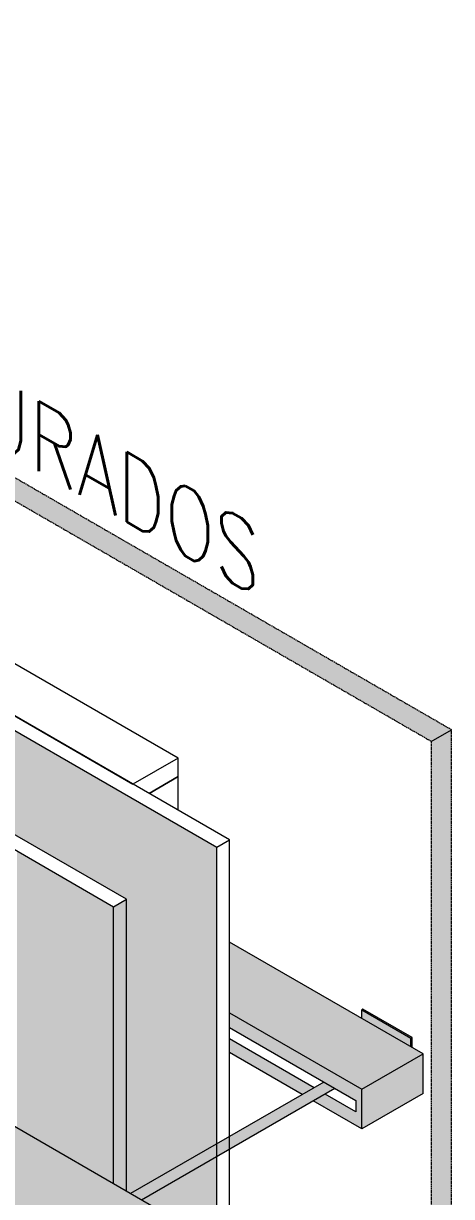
# Model space of a CAD drawing. Extents: x -20676 to 4767, y -817 to 13976.
# Drawn here: x -16425.1 to -16343.8, y 7870.6 to 8093.2 of the extents above; entities that cross this region are included whole.
import ezdxf

# ---------------------------------------------------------------- set-up
doc = ezdxf.new("R2010")
doc.units = 0
doc.linetypes.add('CABLIN', pattern=[0.35, 0.25, -0.1])
doc.layers.get('0').update_dxf_attribs({"lineweight": 13})
for name, color, linetype, lineweight in [('contorno de painel', 7, 'Continuous', 13), ('cotas', 4, 'Continuous', 13), ('Demarcação 1', 252, 'Continuous', 9), ('Demarcação 2', 254, 'Continuous', 9), ('MADEIRA', 3, 'Continuous', 13), ('Perfil Metálico', 224, 'Continuous', 18)]:
    doc.layers.add(name, color=color, linetype=linetype, lineweight=lineweight)
doc.styles.add('COTA330', font='romans.shx', dxfattribs={"width": 0.8})

msp = doc.modelspace()

# ---------------------------------------------------------------- hatches: boundary and pattern name
at = {"layer": 'Demarcação 1'}
h = msp.add_hatch(color=256, dxfattribs=at)
h.paths.add_polyline_path([(-16659.17, 8093.2), (-16681.39, 8093.2), (-16681.39, 8086.27), (-16405.51, 7927), (-16405.51, 7871.57), (-16404.77, 7871.14), (-16388.4, 7880.59), (-16388.4, 7936.87)])
h.paths.add_polyline_path([(-16388.4, 7878.16), (-16402.66, 7869.92), (-16399.99, 7868.38), (-16399.99, 7860.86), (-16401.68, 7859.88), (-16388.4, 7852.22)])
for points in [[(-16576.03, 8093.2), (-16583.71, 8093.2), (-16347.69, 7956.94), (-16343.85, 7959.15)], [(-16343.85, 7959.15), (-16347.69, 7956.94), (-16347.69, 7738.11), (-16343.85, 7740.33)]]:
    msp.add_hatch(color=256, dxfattribs=at).paths.add_polyline_path(points)
h = msp.add_hatch(color=9, dxfattribs=at)
h.set_gradient(color1=(192, 192, 192), one_color=1, tint=1, name='CYLINDER')
edge = h.paths.add_edge_path()
edge.add_line((-16681.39, 8030.85), (-16681.39, 8017.41))
edge.add_line((-16681.39, 8017.41), (-16663.47, 8007.06))
edge.add_ellipse((-16662.64, 8002.77), major_axis=(-2.41, 4.17), ratio=0.57735, start_angle=300.8347, end_angle=329.1653, ccw=False)
edge.add_line((-16661.8, 8006.1), (-16557.78, 7946.04))
edge.add_ellipse((-16556.8, 7941.72), major_axis=(-2.41, 4.17), ratio=0.57735, start_angle=298.3144, end_angle=331.6856, ccw=False)
edge.add_line((-16555.83, 7944.91), (-16465.22, 7892.6))
edge.add_ellipse((-16464.24, 7888.27), major_axis=(-2.41, 4.17), ratio=0.57735, start_angle=298.3144, end_angle=331.6856, ccw=False)
edge.add_line((-16463.26, 7891.47), (-16419.59, 7866.26))
edge.add_ellipse((-16418.61, 7861.93), major_axis=(-2.41, 4.17), ratio=0.57735, start_angle=239.3173, end_angle=331.6856, ccw=False)
edge.add_line((-16417.68, 7865.15), (-16411.63, 7861.66))
edge.add_line((-16411.63, 7861.66), (-16399.99, 7868.38))
edge.add_line((-16399.99, 7868.38), (-16681.39, 8030.85))
h = msp.add_hatch(color=256, dxfattribs=at)
h.dxf.hatch_style = 1
h.paths.add_polyline_path([(-16405.51, 7865.19), (-16407.96, 7863.78), (-16407.96, 7834.58), (-16405.51, 7835.99)])
h.paths.add_polyline_path([(-16407.96, 7872.98), (-16405.51, 7871.57), (-16405.51, 7927), (-16407.96, 7925.59)])
h = msp.add_hatch(color=9, dxfattribs=at)
h.set_gradient(color1=(192, 192, 192), one_color=1, tint=1, name='CYLINDER')
h.paths.add_polyline_path([(-16385.96, 7918.87), (-16385.96, 7905.43), (-16360.89, 7890.96), (-16349.25, 7897.68)])
h = msp.add_hatch(color=9, dxfattribs=at)
h.set_gradient(color1=(192, 192, 192), one_color=1, tint=1, name='CYLINDER')
h.paths.add_polyline_path([(-16385.96, 7905.43), (-16385.96, 7902.67), (-16362.03, 7888.83), (-16362.03, 7886.68), (-16367.83, 7890.03), (-16370.08, 7888.74), (-16360.89, 7883.43), (-16360.89, 7890.96)])
h.paths.add_polyline_path([(-16385.96, 7900.51), (-16385.96, 7897.91), (-16372.18, 7889.95), (-16369.94, 7891.25)], flags=17)
h = msp.add_hatch(color=9, dxfattribs=at)
h.set_gradient(color1=(192, 192, 192), one_color=1, tint=1, name='CYLINDER')
h.paths.add_polyline_path([(-16349.25, 7890.15), (-16349.25, 7897.68), (-16360.89, 7890.96), (-16360.89, 7883.43)])
h = msp.add_hatch(color=9, dxfattribs=at)
h.set_gradient(color1=(192, 192, 192), one_color=1, tint=1, name='CYLINDER')
edge = h.paths.add_edge_path(flags=17)
edge.add_ellipse((-16464.24, 7888.27), major_axis=(-2.41, 4.17), ratio=0.57735, start_angle=240.028, end_angle=298.3144, ccw=False)
edge.add_line((-16460.95, 7887.4), (-16422.53, 7865.17))
edge.add_ellipse((-16419.63, 7861.34), major_axis=(2.41, -4.17), ratio=0.57735, start_angle=180, end_angle=191.6896, ccw=False)
edge.add_ellipse((-16419.63, 7861.34), major_axis=(2.41, -4.17), ratio=0.57735, start_angle=56.2931, end_angle=180, ccw=False)
edge.add_line((-16421.72, 7865.69), (-16421.02, 7866.1))
edge.add_ellipse((-16418.61, 7861.93), major_axis=(-2.41, 4.17), ratio=0.57735, start_angle=331.6856, end_angle=360, ccw=False)
edge.add_line((-16419.59, 7866.26), (-16463.26, 7891.47))
h = msp.add_hatch(color=9, dxfattribs=at)
h.set_gradient(color1=(192, 192, 192), one_color=1, tint=1, name='CYLINDER')
edge = h.paths.add_edge_path()
edge.add_ellipse((-16464.24, 7888.27), major_axis=(-2.41, 4.17), ratio=0.57735, start_angle=180, end_angle=208.2576, ccw=False)
edge.add_line((-16461.83, 7884.11), (-16462.69, 7883.61))
edge.add_line((-16462.69, 7883.61), (-16422.93, 7860.66))
edge.add_line((-16422.93, 7860.66), (-16422.92, 7860.66))
edge.add_line((-16422.92, 7860.66), (-16423.04, 7860.95))
edge.add_line((-16423.04, 7860.95), (-16422.7, 7861.42))
edge.add_ellipse((-16419.63, 7861.34), major_axis=(2.41, -4.17), ratio=0.57735, start_angle=244.8769, end_angle=250.5265, ccw=False)
edge.add_line((-16422.83, 7861.85), (-16423.03, 7861.96))
edge.add_line((-16423.03, 7861.96), (-16423.37, 7861.77))
edge.add_ellipse((-16423.85, 7862.6), major_axis=(0.481, -0.833), ratio=0.57735, start_angle=180, end_angle=360, ccw=False)
edge.add_ellipse((-16423.85, 7862.6), major_axis=(0.481, -0.833), ratio=0.57735, start_angle=56.537, end_angle=180, ccw=False)
edge.add_line((-16424.28, 7863.47), (-16423.79, 7863.75))
edge.add_line((-16423.79, 7863.75), (-16460.98, 7885.26))
at = {"layer": 'Demarcação 2'}
h = msp.add_hatch(color=256, dxfattribs=at)
h.dxf.hatch_style = 1
h.paths.add_polyline_path([(-16426.28, 7883.56), (-16407.96, 7872.98), (-16407.96, 7925.59), (-16426.28, 7936.17)])
h = msp.add_hatch(color=8, dxfattribs=at)
h.set_gradient(color1=(128, 128, 128), one_color=1, tint=1, name='CYLINDER')
h.paths.add_polyline_path([(-16360.65, 7906.15), (-16360.89, 7906.01), (-16351.57, 7900.64), (-16351.34, 7900.77)])
h = msp.add_hatch(color=8, dxfattribs=at)
h.set_gradient(color1=(128, 128, 128), one_color=1, tint=1, name='CYLINDER')
h.paths.add_polyline_path([(-16351.57, 7899.02), (-16351.57, 7900.64), (-16360.89, 7906.01), (-16360.89, 7904.4)])
h = msp.add_hatch(color=8, dxfattribs=at)
h.set_gradient(color1=(128, 128, 128), one_color=1, tint=1, name='CYLINDER')
h.paths.add_polyline_path([(-16351.34, 7900.77), (-16351.57, 7900.64), (-16351.57, 7899.02), (-16351.34, 7898.89)])
h = msp.add_hatch(color=8, dxfattribs=at)
h.set_gradient(color1=(128, 128, 128), one_color=1, tint=1, name='SPHERICAL')
h.paths.add_polyline_path([(-16366.01, 7891.13), (-16368.11, 7892.34), (-16404.77, 7871.14), (-16402.66, 7869.92)])

# ---------------------------------------------------------------- linework, layer by layer
at = {"extrusion": (-1e-16, 0.816497, 0.57735)}
for p, q in [((-16659.17, 8093.2), (-16388.4, 7936.87)), ((-16654.28, 8093.2), (-16404.29, 7948.87)), ((-16405.51, 7927), (-16681.39, 8086.27)), ((-16385.96, 7938.29), (-16601.62, 8062.8)), ((-16623.62, 8050.1), (-16407.96, 7925.59)), ((-16388.4, 7936.87), (-16385.96, 7938.29)), ((-16388.4, 7845.87), (-16388.4, 7936.87)), ((-16385.96, 7847.28), (-16385.96, 7938.29)), ((-16407.96, 7925.59), (-16405.51, 7927)), ((-16407.96, 7872.98), (-16407.96, 7925.59)), ((-16405.51, 7871.57), (-16405.51, 7927)), ((-16349.25, 7897.68), (-16385.96, 7918.87)), ((-16385.96, 7905.43), (-16360.89, 7890.96)), ((-16360.65, 7906.15), (-16360.89, 7906.01)), ((-16360.89, 7904.4), (-16360.89, 7906.01)), ((-16360.89, 7906.01), (-16351.57, 7900.64)), ((-16351.34, 7900.77), (-16360.65, 7906.15)), ((-16385.96, 7902.67), (-16362.03, 7888.83)), ((-16369.94, 7891.25), (-16385.96, 7900.51)), ((-16351.57, 7900.64), (-16351.34, 7900.77)), ((-16351.57, 7899.02), (-16351.57, 7900.64)), ((-16351.34, 7898.89), (-16351.34, 7900.77)), ((-16372.18, 7889.95), (-16385.96, 7897.91)), ((-16360.89, 7890.96), (-16349.25, 7897.68)), ((-16349.25, 7890.15), (-16349.25, 7897.68)), ((-16349.25, 7890.15), (-16349.25, 7897.68)), ((-16368.08, 7892.32), (-16404.77, 7871.14)), ((-16365.97, 7891.11), (-16402.66, 7869.92)), ((-16362.03, 7886.68), (-16367.83, 7890.03)), ((-16360.89, 7883.43), (-16360.89, 7890.96)), ((-16349.25, 7890.15), (-16360.89, 7883.43)), ((-16360.89, 7883.43), (-16370.08, 7888.74)), ((-16362.03, 7888.83), (-16362.03, 7886.68))]:
    msp.add_line(p, q, dxfattribs=at)
at = {"color": 106, "linetype": 'CABLIN'}
for q in [(-16583.71, 8093.2), (-16347.69, 7738.11)]:
    msp.add_line((-16347.69, 7956.94), q, dxfattribs=at)
at = {"color": 0}
msp.add_line((-16347.69, 7956.94), (-16343.85, 7959.15), dxfattribs=at)
at = {"layer": 'contorno de painel', "linetype": 'CABLIN'}
msp.add_lwpolyline([(-16343.85, 7740.33), (-16343.85, 7959.15), (-16576.03, 8093.2)], dxfattribs=at)
at = {"layer": 'MADEIRA', "extrusion": (-1e-16, 0.816497, 0.57735)}
for p, q in [((-16395.73, 7953.81), (-16637.18, 8093.2)), ((-16395.73, 7953.81), (-16404.29, 7948.87)), ((-16395.73, 7950.28), (-16395.73, 7953.81)), ((-16395.73, 7950.28), (-16401.23, 7947.1)), ((-16401.23, 7947.1), (-16395.73, 7950.28)), ((-16395.73, 7943.93), (-16395.73, 7950.28))]:
    msp.add_line(p, q, dxfattribs=at)
at = {"layer": 'Perfil Metálico', "extrusion": (-1e-16, 0.816497, 0.57735)}
msp.add_line((-16399.99, 7868.38), (-16681.39, 8030.85), dxfattribs=at)

# ---------------------------------------------------------------- texts
at = {"layer": 'cotas', "color": 2, "style": 'COTA330', "oblique": 330}
msp.add_text('PAINÉIS ESTRUTURADOS', height=11.52, rotation=330, dxfattribs=at).set_placement((-16538.45, 8075.37))

doc.saveas('drawing.dxf')
